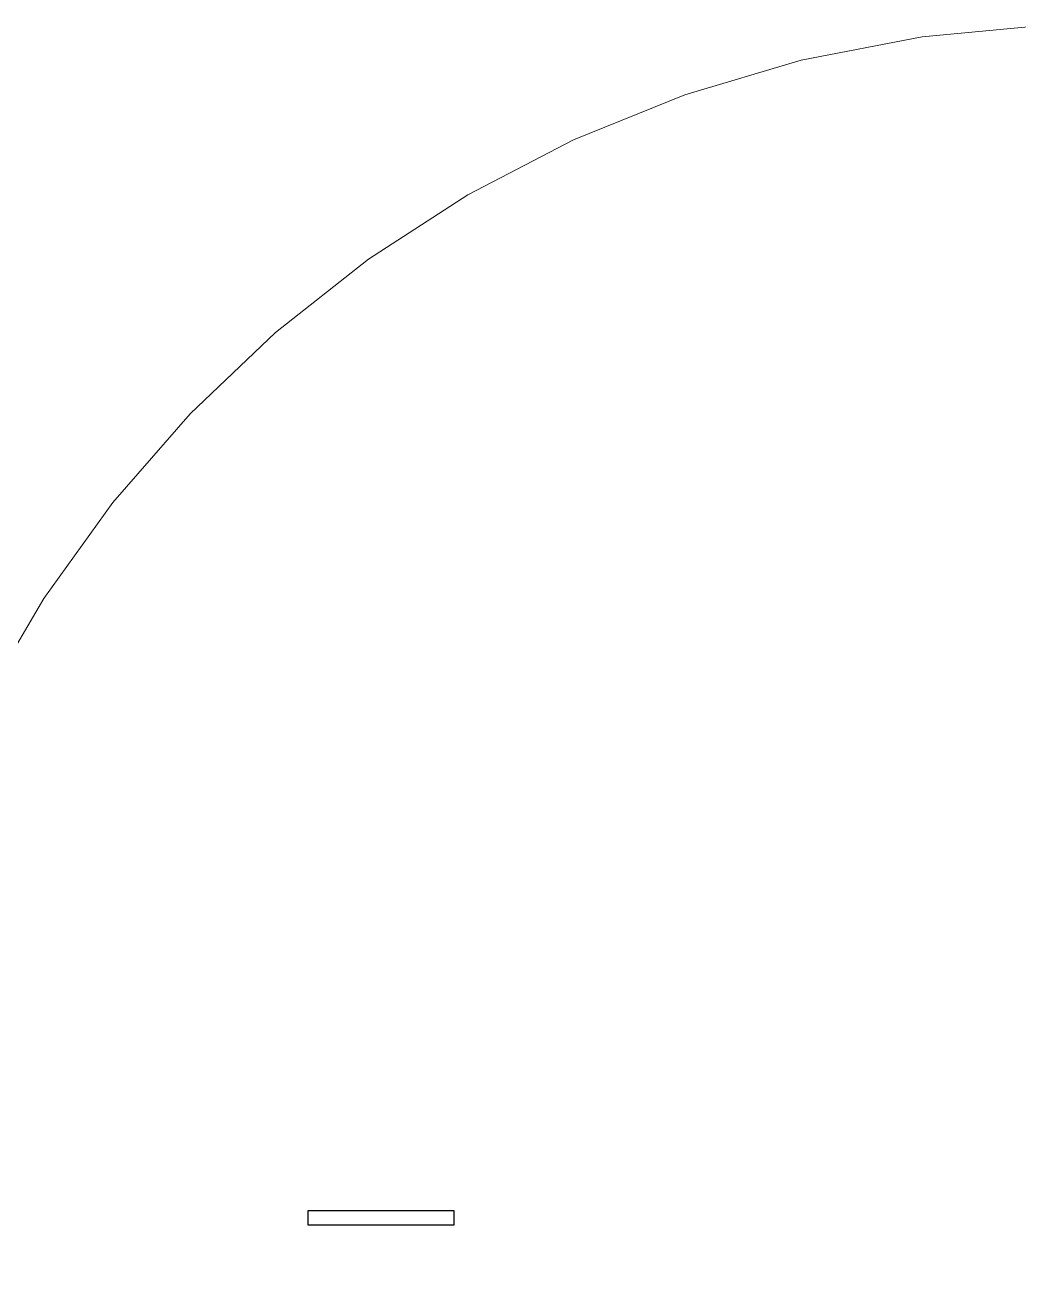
# Model space of a CAD drawing. Header units: inches. Extents: x 78 to 199, y 70 to 92.
# Drawn here: x 101.511 to 102.194, y 78.501 to 79.368 of the extents above; entities that cross this region are included whole.
import ezdxf
from ezdxf.enums import TextEntityAlignment as Align

# ---------------------------------------------------------------- set-up
doc = ezdxf.new("R2010")
doc.units = ezdxf.units.IN
doc.header["$MEASUREMENT"] = 0
doc.linetypes.add('21212-FC-A-XREF-GROUND FLOOR PLAN-REV-31-10-12$0$21201-TN-A-GROUND FLOOR PLAN-XREF-REV-20-03-12$2$HIDDEN2', pattern=[0.1875, 0.125, -0.0625])
doc.layers.add('21212-FC-A-XREF-GROUND FLOOR PLAN-REV-31-10-12$0$21201-TN-A-GROUND FLOOR PLAN-XREF-REV-20-03-12$2$DOOR-EEE', color=182, linetype='Continuous', lineweight=13)
doc.layers.add('door', color=17, linetype='Continuous')
doc.layers.add('GOLDCLADDING', color=7, linetype='Continuous', true_color=0xffc20a)
doc.styles.add('ROMANS', font='romans.shx')

# ---------------------------------------------------------------- blocks, each defined once
blk = doc.blocks.new('YJYJJYJTYJTY')
at = {"layer": '21212-FC-A-XREF-GROUND FLOOR PLAN-REV-31-10-12$0$21201-TN-A-GROUND FLOOR PLAN-XREF-REV-20-03-12$2$DOOR-EEE', "color": 252, "linetype": '21212-FC-A-XREF-GROUND FLOOR PLAN-REV-31-10-12$0$21201-TN-A-GROUND FLOOR PLAN-XREF-REV-20-03-12$2$HIDDEN2', "lineweight": 5, "ltscale": 500}
blk.add_arc((7.01547, 5.61701, -0.07909), 0.86824, 92.52862, 180, dxfattribs=at)
at = {"layer": 'door', "color": 252}
for p, q in [((6.46925, 5.65948, -0.07909), (6.46925, 5.66948, -0.07909)), ((6.46925, 5.66948, -0.07909), (6.56925, 5.66948, -0.07909)), ((6.56925, 5.66948, -0.07909), (6.56925, 5.65948, -0.07909)), ((6.56925, 5.65948, -0.07909), (6.46925, 5.65948, -0.07909))]:
    blk.add_line(p, q, dxfattribs=at)
at = {"color": 252, "style": 'ROMANS'}
for p in [(4.77318, 7.30599, -0.07909), (-4.23063, 7.17384, -0.07909), (-4.30223, 3.77171, -0.07909), (1.36363, 2.24315, -0.07909)]:
    blk.add_attdef('ELEV', text='', height=0.10354, dxfattribs=at).set_placement(p, align=Align.BOTTOM_LEFT)
for p in [(4.77318, 7.23716, -0.07909), (-4.23063, 7.10502, -0.07909), (-4.30223, 3.70288, -0.07909), (1.36363, 2.17433, -0.07909)]:
    blk.add_attdef('LEVEL', text='', height=0.10354, dxfattribs=at).set_placement(p, align=Align.TOP_LEFT)

msp = doc.modelspace()

# ---------------------------------------------------------------- block references
at = {"layer": 'GOLDCLADDING'}
msp.add_blockref('YJYJJYJTYJTY', (95.23646, 72.88351, 0.07909), dxfattribs=at)

doc.saveas('drawing.dxf')
